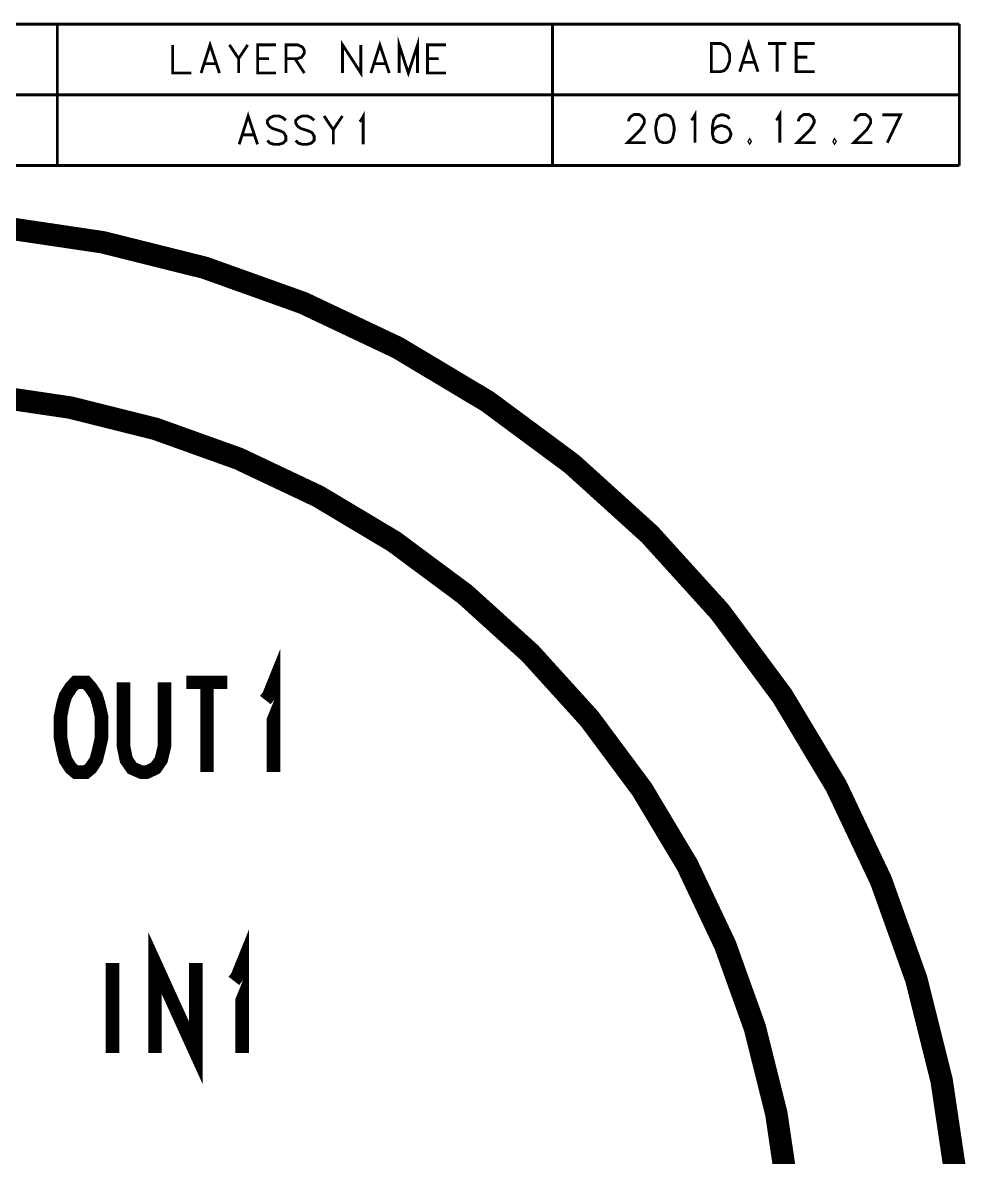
# Model space of a CAD drawing. Extents: x -0.1 to 19.1, y -0.1 to 48.8.
# Drawn here: x 10.64 to 19.05, y 38.67 to 48.77 of the extents above; entities that cross this region are included whole.
import ezdxf

# ---------------------------------------------------------------- set-up
doc = ezdxf.new("R2010")
doc.units = 0
doc.layers.add('07_ASSY1_GBR', color=7, linetype='CONTINUOUS')

msp = doc.modelspace()

# ---------------------------------------------------------------- linework, layer by layer
at = {"layer": '07_ASSY1_GBR'}
for points, const_width in [([(6.071, 48.759), (18.974, 48.759)], 0.02518), ([(10.949, 48.759), (10.949, 47.5)], 0.02518), ([(15.355, 48.759), (15.355, 47.5)], 0.02518), ([(18.974, 48.759), (18.974, 47.5)], 0.02518), ([(11.976, 48.574), (11.976, 48.323), (12.14, 48.323)], 0.02518), ([(12.228, 48.323), (12.308, 48.574), (12.392, 48.323)], 0.02518), ([(12.48, 48.574), (12.562, 48.452), (12.562, 48.323)], 0.02518), ([(12.643, 48.574), (12.562, 48.452)], 0.02518), ([(12.895, 48.574), (12.732, 48.574), (12.732, 48.323), (12.895, 48.323)], 0.02518), ([(12.983, 48.323), (12.983, 48.574), (13.088, 48.574), (13.122, 48.559), (13.134, 48.548), (13.147, 48.525), (13.147, 48.502), (13.134, 48.479), (13.122, 48.464), (13.088, 48.452), (12.983, 48.452)], 0.02518), ([(13.487, 48.323), (13.487, 48.574), (13.65, 48.323), (13.65, 48.574)], 0.02518), ([(13.739, 48.323), (13.819, 48.574), (13.902, 48.323)], 0.02518), ([(13.99, 48.323), (13.99, 48.574), (14.072, 48.323), (14.154, 48.574), (14.154, 48.323)], 0.02518), ([(14.406, 48.574), (14.242, 48.574), (14.242, 48.323), (14.406, 48.323)], 0.02518), ([(16.768, 48.587), (16.85, 48.587), (16.884, 48.571), (16.907, 48.548), (16.918, 48.526), (16.931, 48.491), (16.931, 48.43), (16.918, 48.396), (16.907, 48.369), (16.884, 48.346), (16.85, 48.335), (16.768, 48.335), (16.768, 48.587)], 0.02518), ([(17.02, 48.335), (17.1, 48.587), (17.183, 48.335)], 0.02518), ([(17.271, 48.587), (17.435, 48.587)], 0.02518), ([(17.353, 48.587), (17.353, 48.335)], 0.02518), ([(17.687, 48.587), (17.523, 48.587), (17.523, 48.335), (17.687, 48.335)], 0.02518), ([(12.257, 48.407), (12.361, 48.407)], 0.02518), ([(12.732, 48.452), (12.831, 48.452)], 0.02518), ([(13.063, 48.452), (13.147, 48.323)], 0.02518), ([(13.768, 48.407), (13.871, 48.407)], 0.02518), ([(14.242, 48.452), (14.342, 48.452)], 0.02518), ([(17.049, 48.419), (17.152, 48.419)], 0.02518), ([(17.523, 48.465), (17.623, 48.465)], 0.02518), ([(6.071, 48.129), (18.974, 48.129)], 0.02518), ([(12.567, 47.689), (12.647, 47.941), (12.73, 47.689)], 0.02518), ([(13.638, 47.891), (13.651, 47.902), (13.67, 47.937), (13.67, 47.689)], 0.02518), ([(16.589, 47.905), (16.602, 47.916), (16.622, 47.951), (16.622, 47.703)], 0.02518), ([(17.344, 47.905), (17.357, 47.916), (17.377, 47.951), (17.377, 47.703)], 0.02518), ([(12.982, 47.902), (12.957, 47.925), (12.923, 47.941), (12.876, 47.941), (12.841, 47.925), (12.818, 47.902), (12.818, 47.88), (12.83, 47.857), (12.841, 47.845), (12.864, 47.83), (12.935, 47.807), (12.957, 47.796), (12.969, 47.784), (12.982, 47.761), (12.982, 47.723), (12.957, 47.7), (12.923, 47.689), (12.876, 47.689), (12.841, 47.7), (12.818, 47.723)], 0.02518), ([(13.234, 47.902), (13.209, 47.925), (13.175, 47.941), (13.127, 47.941), (13.093, 47.925), (13.07, 47.902), (13.07, 47.88), (13.082, 47.857), (13.093, 47.845), (13.116, 47.83), (13.186, 47.807), (13.209, 47.796), (13.221, 47.784), (13.234, 47.761), (13.234, 47.723), (13.209, 47.7), (13.175, 47.689), (13.127, 47.689), (13.093, 47.7), (13.07, 47.723)], 0.02518), ([(13.322, 47.941), (13.404, 47.819), (13.404, 47.689)], 0.02518), ([(13.486, 47.941), (13.404, 47.819)], 0.02518), ([(16.033, 47.893), (16.033, 47.905), (16.045, 47.928), (16.056, 47.939), (16.079, 47.954), (16.126, 47.954), (16.149, 47.939), (16.161, 47.928), (16.172, 47.905), (16.172, 47.882), (16.161, 47.859), (16.138, 47.821), (16.022, 47.703), (16.185, 47.703)], 0.02518), ([(16.344, 47.951), (16.308, 47.939), (16.285, 47.905), (16.273, 47.844), (16.273, 47.81), (16.285, 47.748), (16.308, 47.714), (16.344, 47.703), (16.367, 47.703), (16.401, 47.714), (16.424, 47.748), (16.437, 47.81), (16.437, 47.844), (16.424, 47.905), (16.401, 47.939), (16.367, 47.951), (16.344, 47.951)], 0.02518), ([(16.928, 47.916), (16.914, 47.939), (16.877, 47.951), (16.852, 47.951), (16.815, 47.939), (16.788, 47.905), (16.777, 47.844), (16.777, 47.787), (16.788, 47.737), (16.815, 47.714), (16.852, 47.703), (16.864, 47.703), (16.901, 47.714), (16.928, 47.737), (16.941, 47.771), (16.941, 47.787), (16.928, 47.821), (16.901, 47.844), (16.864, 47.855), (16.852, 47.855), (16.815, 47.844), (16.788, 47.821), (16.777, 47.787)], 0.02518), ([(17.544, 47.893), (17.544, 47.905), (17.555, 47.928), (17.567, 47.939), (17.59, 47.954), (17.637, 47.954), (17.66, 47.939), (17.671, 47.928), (17.683, 47.905), (17.683, 47.882), (17.671, 47.859), (17.648, 47.821), (17.532, 47.703), (17.696, 47.703)], 0.02518), ([(18.047, 47.893), (18.047, 47.905), (18.059, 47.928), (18.07, 47.939), (18.093, 47.954), (18.141, 47.954), (18.163, 47.939), (18.175, 47.928), (18.186, 47.905), (18.186, 47.882), (18.175, 47.859), (18.152, 47.821), (18.036, 47.703), (18.199, 47.703)], 0.02518), ([(18.288, 47.951), (18.451, 47.951), (18.333, 47.703)], 0.02518), ([(12.596, 47.773), (12.699, 47.773)], 0.02518), ([(17.109, 47.726), (17.102, 47.714), (17.109, 47.703), (17.116, 47.714), (17.109, 47.726)], 0.02518), ([(17.864, 47.726), (17.858, 47.714), (17.864, 47.703), (17.871, 47.714), (17.864, 47.726)], 0.02518), ([(18.974, 47.5), (6.071, 47.5)], 0.02518), ([(10.431, 46.954), (11.353, 46.817), (12.258, 46.591), (13.135, 46.277), (13.978, 45.878), (14.778, 45.399), (15.527, 44.844), (16.218, 44.218), (16.844, 43.527), (17.399, 42.778), (17.878, 41.978), (18.277, 41.135), (18.591, 40.258), (18.817, 39.353), (18.954, 38.431)], 0.2), ([(17.461, 38.284), (17.346, 39.061), (17.156, 39.822), (16.891, 40.561), (16.555, 41.271), (16.152, 41.945), (15.684, 42.575), (15.157, 43.157), (14.575, 43.684), (13.945, 44.152), (13.271, 44.555), (12.561, 44.891), (11.822, 45.156), (11.061, 45.346), (10.284, 45.461), (9.5, 45.5)], 0.2), ([(17.461, 38.284), (17.346, 39.061), (17.156, 39.822), (16.891, 40.561), (16.555, 41.271), (16.152, 41.945), (15.684, 42.575), (15.157, 43.157), (14.575, 43.684), (13.945, 44.152), (13.271, 44.555), (12.561, 44.891), (11.822, 45.156), (11.061, 45.346), (10.284, 45.461)], 0.2), ([(12.8, 42.742), (12.829, 42.779), (12.873, 42.888), (12.873, 42.1)], 0.12), ([(11.113, 42.9), (11.069, 42.852), (11.022, 42.779), (11, 42.706), (10.978, 42.597), (10.978, 42.403), (11, 42.294), (11.022, 42.209), (11.069, 42.136), (11.113, 42.1), (11.204, 42.1), (11.247, 42.136), (11.295, 42.209), (11.317, 42.294), (11.342, 42.403), (11.342, 42.597), (11.317, 42.706), (11.295, 42.779), (11.247, 42.852), (11.204, 42.9), (11.113, 42.9)], 0.12), ([(11.538, 42.9), (11.538, 42.33), (11.563, 42.209), (11.614, 42.136), (11.695, 42.1), (11.745, 42.1), (11.822, 42.136), (11.873, 42.209), (11.902, 42.33), (11.902, 42.9)], 0.12), ([(12.098, 42.9), (12.462, 42.9)], 0.12), ([(12.28, 42.9), (12.28, 42.1)], 0.12), ([(11.818, 39.6), (11.818, 40.4), (12.182, 39.6), (12.182, 40.4)], 0.12), ([(12.52, 40.242), (12.549, 40.279), (12.593, 40.388), (12.593, 39.6)], 0.12), ([(11.44, 40.4), (11.44, 39.6)], 0.12)]:
    msp.add_lwpolyline(points, dxfattribs=dict(at, const_width=const_width))

doc.saveas('drawing.dxf')
